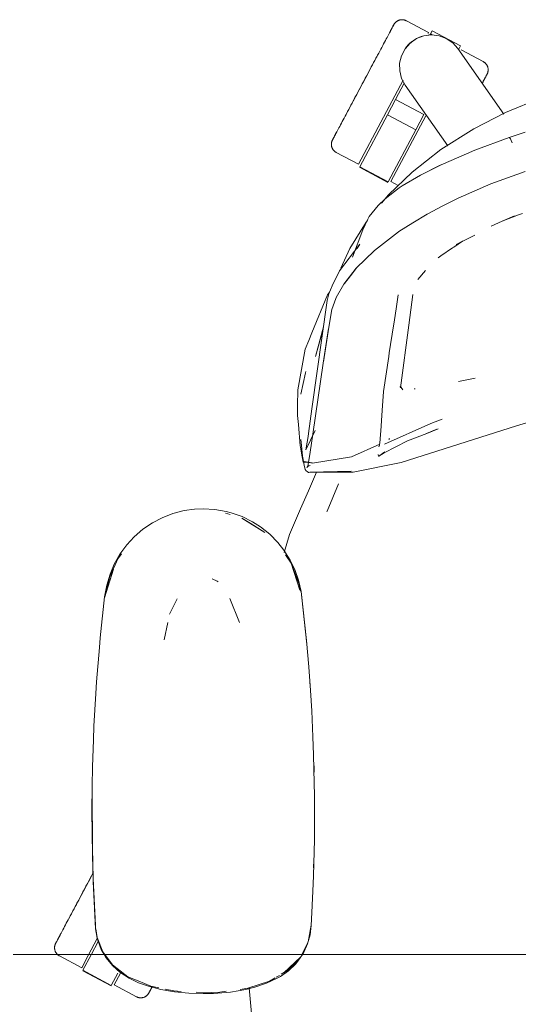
# Model space of a CAD drawing. Header units: millimetres. Extents: x 155927 to 317870, y -36033 to 97293.
# Drawn here: x 217065.9 to 217283.5, y 19055.5 to 19485 of the extents above; entities that cross this region are included whole.
import ezdxf

# ---------------------------------------------------------------- set-up
doc = ezdxf.new("R2010")
doc.units = ezdxf.units.MM
doc.header["$MEASUREMENT"] = 0
doc.layers.add('G-IMPT', color=8, linetype='CONTINUOUS', lineweight=9)
doc.layers.add('I-FURN', color=8, linetype='CONTINUOUS', lineweight=9)

msp = doc.modelspace()

# ---------------------------------------------------------------- linework, layer by layer
at = {"layer": 'G-IMPT'}
for p, q in [((217295.39, 19452.05), (217277.42, 19444.54)), ((217263.64, 19437.44), (217277.42, 19444.54)), ((217249.35, 19428.47), (217263.64, 19437.44)), ((217279.1, 19433.66), (217286.04, 19436.07)), ((217264.14, 19428.13), (217279.11, 19433.7)), ((217279.24, 19433.66), (217279.1, 19433.66)), ((217279.11, 19433.7), (217279.24, 19433.66)), ((217279.24, 19433.66), (217279.51, 19433.26)), ((217279.24, 19433.66), (217279.28, 19433.65)), ((217279.51, 19433.26), (217279.28, 19433.65)), ((217279.89, 19432.43), (217279.51, 19433.26)), ((217279.61, 19433.08), (217279.51, 19433.26)), ((217279.89, 19432.43), (217279.61, 19433.08)), ((217279.89, 19432.43), (217280.31, 19431.37)), ((217279.89, 19432.43), (217280.09, 19431.97)), ((217280.31, 19431.37), (217280.09, 19431.97)), ((217249.35, 19428.47), (217236.75, 19418.66)), ((217260.46, 19426.65), (217264.14, 19428.13)), ((217249.5, 19421.87), (217260.46, 19426.65)), ((217226.45, 19408.71), (217236.75, 19418.66)), ((217249.5, 19421.87), (217240.45, 19417.35)), ((217249.06, 19421.65), (217240.45, 19417.35)), ((217249.5, 19421.87), (217241.05, 19417.65)), ((217249.06, 19421.65), (217249.5, 19421.87)), ((217271.11, 19413.5), (217285.99, 19418.96)), ((217240.45, 19417.35), (217232.45, 19412.61)), ((217240.45, 19417.35), (217241.05, 19417.65)), ((217225.03, 19407.04), (217231.16, 19411.75)), ((217231.16, 19411.75), (217232.45, 19412.61)), ((217271.11, 19413.5), (217256.89, 19407.32)), ((217225.03, 19407.04), (217222.01, 19404.14)), ((217223.45, 19405.03), (217226.45, 19408.71)), ((217250.16, 19403.93), (217256.89, 19407.32)), ((217218.15, 19399.28), (217222.01, 19404.14)), ((217250.16, 19403.93), (217243.37, 19400.36)), ((217217.53, 19398.14), (217216.36, 19395.7)), ((217216.84, 19396.78), (217217.34, 19397.55)), ((217217.53, 19398.14), (217218.15, 19399.28)), ((217237.14, 19396.59), (217243.37, 19400.36)), ((217271.15, 19395.07), (217275.99, 19397.26)), ((217275.99, 19397.26), (217283.07, 19399.99)), ((217275.99, 19397.26), (217281.44, 19399.57)), ((217284.8, 19400.65), (217283.07, 19399.99)), ((217216.84, 19396.78), (217209.72, 19385.34)), ((217210.78, 19381.57), (217215.29, 19393.48)), ((217216.36, 19395.7), (217215.29, 19393.48)), ((217230.79, 19392.54), (217231.04, 19392.71)), ((217237.14, 19396.59), (217231.04, 19392.71)), ((217220.35, 19384.52), (217230.79, 19392.54)), ((217258.77, 19388.51), (217255.02, 19385.96)), ((217264.1, 19391.2), (217256, 19387.01)), ((217258.77, 19388.51), (217256, 19387.01)), ((217214.01, 19387.22), (217205.09, 19375.57)), ((217209.72, 19385.34), (217205.74, 19376.71)), ((217212.45, 19376.79), (217220.35, 19384.52)), ((217214.01, 19387.22), (217212.89, 19385.27)), ((217254.44, 19385.56), (217249.31, 19382.07)), ((217255.02, 19385.96), (217254.44, 19385.56)), ((217249.31, 19382.07), (217248.2, 19381.32)), ((217205.09, 19375.57), (217202.03, 19369)), ((217212.45, 19376.79), (217207.03, 19369.82)), ((217207.36, 19370.05), (217212.76, 19377)), ((217212.76, 19377), (217209.95, 19373.42)), ((217242.67, 19375.79), (217239.33, 19371.89)), ((217207.36, 19370.05), (217209.95, 19373.42)), ((217202.03, 19369), (217200.46, 19365.63)), ((217207.03, 19369.82), (217203.74, 19363.99)), ((217193.14, 19315.43), (217199.81, 19362.64)), ((217199.97, 19365.08), (217193.18, 19348.62)), ((217199.81, 19362.64), (217200.46, 19365.63)), ((217200.75, 19366.25), (217199.97, 19365.08)), ((217203.53, 19363.56), (217201.78, 19358.77)), ((217203.53, 19363.56), (217203.74, 19363.99)), ((217230.04, 19360.13), (217230.78, 19365.2)), ((217235.39, 19351.94), (217237.17, 19365.3)), ((217237.17, 19365.3), (217237.03, 19364.82)), ((217201.78, 19358.77), (217200.48, 19351.1)), ((217230.04, 19360.13), (217228.98, 19353.29)), ((217194.69, 19338.22), (217198.19, 19351.17)), ((217194.69, 19338.22), (217198.04, 19350.11)), ((217198.08, 19335.34), (217200.41, 19350.53)), ((217198.18, 19335.94), (217200.48, 19351.1)), ((217198.18, 19335.94), (217200.41, 19350.53)), ((217226.85, 19339.86), (217228.71, 19351.63)), ((217228.98, 19353.29), (217228.71, 19351.63)), ((217235.39, 19351.94), (217231.66, 19324.61)), ((217193.18, 19348.62), (217191.79, 19345.26)), ((217186.96, 19323.7), (217190.19, 19341.4)), ((217190.19, 19341.4), (217191.79, 19345.26)), ((217224.39, 19323.09), (217226.6, 19338.31)), ((217226.6, 19338.31), (217226.85, 19339.86)), ((217198.08, 19335.34), (217193.53, 19304.46)), ((217188.37, 19321.84), (217190.41, 19331.15)), ((217190.41, 19331.15), (217190.56, 19331.72)), ((217264.19, 19328.79), (217256.94, 19327.37)), ((217232.77, 19323.75), (217231.53, 19325.32)), ((217231.57, 19325.1), (217231.61, 19324.87)), ((217231.66, 19324.61), (217231.61, 19324.87)), ((217237.72, 19324.11), (217238.07, 19324.15)), ((217186.96, 19323.7), (217186.93, 19316.74)), ((217224.38, 19323.01), (217223.76, 19314.77)), ((217224.39, 19323.09), (217224.38, 19323.01)), ((217186.93, 19312.57), (217186.93, 19316.74)), ((217193.14, 19315.43), (217191.7, 19304.76)), ((217282.31, 19308.06), (217312.28, 19317.25)), ((217187.27, 19308.61), (217186.93, 19312.57)), ((217223.13, 19305.93), (217223.76, 19314.77)), ((217187.27, 19308.61), (217188.07, 19299.29)), ((217244.89, 19309.05), (217224.73, 19300.13)), ((217282.31, 19308.06), (217232.06, 19292.07)), ((217248.15, 19306.77), (217243.04, 19304.75)), ((217243.25, 19304.75), (217248.15, 19306.77)), ((217249.87, 19310.95), (217244.89, 19309.05)), ((217194.51, 19306.01), (217190.51, 19297.58)), ((217190.65, 19298.44), (217191.48, 19303.46)), ((217191.48, 19303.46), (217191.7, 19304.76)), ((217193.53, 19304.46), (217192.42, 19296.61)), ((217222.83, 19302.15), (217222.88, 19302.52)), ((217223.13, 19305.93), (217222.88, 19302.52)), ((217226.9, 19302.5), (217226.63, 19302.07)), ((217234.78, 19301.5), (217243.25, 19304.75)), ((217243.04, 19304.75), (217247.58, 19306.54)), ((217188.07, 19299.29), (217188.12, 19298.82)), ((217188.93, 19294.57), (217188.12, 19298.82)), ((217188.59, 19299.45), (217188.38, 19302.05)), ((217188.59, 19299.45), (217189.11, 19294.77)), ((217190.51, 19297.58), (217190.65, 19298.44)), ((217210.41, 19294.51), (217222.76, 19300.12)), ((217222.25, 19298.85), (217222.53, 19299.62)), ((217222.55, 19299.69), (217222.53, 19299.62)), ((217222.83, 19302.15), (217222.55, 19299.69)), ((217234.78, 19301.5), (217224.67, 19296.22)), ((217188.93, 19294.57), (217189.37, 19292.24)), ((217189.19, 19294.15), (217189.11, 19294.77)), ((217189.19, 19294.15), (217189.72, 19290.88)), ((217191.31, 19290.34), (217192.42, 19296.61)), ((217210.41, 19294.51), (217193.36, 19291.79)), ((217221.94, 19295.59), (217222.09, 19294.9)), ((217222.09, 19294.9), (217222.22, 19294.87)), ((217222.22, 19294.87), (217224.92, 19296.71)), ((217222.22, 19294.87), (217224.67, 19296.22)), ((217222.22, 19294.87), (217222.38, 19294.84)), ((217193.32, 19291.86), (217189.37, 19292.24)), ((217189.72, 19290.88), (217190.27, 19289.01)), ((217189.78, 19292.48), (217193.32, 19291.86)), ((217189.78, 19292.48), (217193.36, 19291.79)), ((217191.48, 19290.96), (217190.92, 19289.86)), ((217191.31, 19290.37), (217190.92, 19289.86)), ((217191.48, 19290.96), (217191.31, 19290.34)), ((217191.85, 19290.69), (217191.31, 19290.37)), ((217191.85, 19290.69), (217192.35, 19290.77)), ((217232.06, 19292.07), (217211.11, 19287.88)), ((217190.59, 19288.48), (217190.27, 19289.01)), ((217190.59, 19288.48), (217191.09, 19288.1)), ((217191.66, 19287.71), (217191.09, 19288.1)), ((217191.65, 19279.67), (217195.21, 19287.84)), ((217191.66, 19287.71), (217192.53, 19287.9)), ((217210.22, 19288.32), (217191.78, 19287.74)), ((217191.78, 19287.74), (217192.24, 19287.84)), ((217210.22, 19288.32), (217192.24, 19287.84)), ((217211.11, 19287.88), (217192.24, 19287.84)), ((217192.24, 19287.84), (217192.41, 19287.87)), ((217192.53, 19287.9), (217192.41, 19287.87)), ((217204.68, 19282.74), (217199.75, 19270.88)), ((217188.23, 19271.84), (217191.65, 19279.67)), ((217127.89, 19268.03), (217132.6, 19269.86)), ((217137.47, 19271.12), (217132.6, 19269.86)), ((217137.47, 19271.12), (217141.98, 19271.77)), ((217145.83, 19271.94), (217141.98, 19271.77)), ((217145.83, 19271.94), (217150.87, 19271.65)), ((217150.87, 19271.65), (217155.82, 19270.77)), ((217157.51, 19269.4), (217155.48, 19270.02)), ((217155.82, 19270.77), (217157.95, 19270.2)), ((217162.72, 19268.49), (217157.95, 19270.2)), ((217162.72, 19268.49), (217167.23, 19266.25)), ((217183.37, 19260.72), (217188.23, 19271.84)), ((217199.65, 19270.61), (217199.75, 19270.88)), ((217123.73, 19265.84), (217119.56, 19263.01)), ((217123.73, 19265.84), (217127.89, 19268.03)), ((217162.62, 19267.84), (217166.3, 19265.68)), ((217162.62, 19267.84), (217172.57, 19261.52)), ((217166.3, 19265.68), (217172.57, 19261.52)), ((217167.23, 19266.25), (217170.78, 19263.98)), ((217174.75, 19260.79), (217170.78, 19263.98)), ((217112.56, 19256.25), (217115.73, 19259.68)), ((217119.56, 19263.01), (217115.73, 19259.68)), ((217174.75, 19260.79), (217178.3, 19257.19)), ((217183.37, 19260.72), (217181.11, 19252.9)), ((217112.56, 19256.25), (217109.56, 19252.16)), ((217178.3, 19257.19), (217180.92, 19253.88)), ((217107.05, 19247.72), (217109.56, 19252.16)), ((217110.26, 19252.21), (217108.66, 19250.1)), ((217183.65, 19249.56), (217180.92, 19253.88)), ((217184.05, 19248.23), (217181.63, 19251.81)), ((217104.92, 19242.03), (217108.66, 19250.1)), ((217107.05, 19247.72), (217105.24, 19243.48)), ((217183.65, 19249.56), (217185.84, 19244.98)), ((217187.65, 19239.01), (217184.05, 19248.23)), ((217184.05, 19248.23), (217184.95, 19245.53)), ((217184.05, 19248.23), (217187.86, 19236.38)), ((217102.88, 19233.06), (217106.71, 19245.53)), ((217105.24, 19243.48), (217103.77, 19238.62)), ((217106.71, 19245.53), (217103.8, 19236.38)), ((217184.95, 19245.53), (217187.86, 19236.38)), ((217185.84, 19244.98), (217187.29, 19240.84)), ((217102.88, 19233.58), (217103.77, 19238.62)), ((217104.92, 19242.03), (217103.01, 19233.63)), ((217149.66, 19241.33), (217151.88, 19240.31)), ((217151.88, 19240.31), (217152.33, 19240.02)), ((217188.45, 19235.88), (217187.29, 19240.84)), ((217188.23, 19235.96), (217187.65, 19239.01)), ((217102.88, 19233.06), (217103.8, 19236.38)), ((217188.45, 19235.88), (217190.9, 19212.93)), ((217188.45, 19235.88), (217188.78, 19233.06)), ((217188.45, 19235.88), (217190.8, 19214.44)), ((217100.97, 19215.65), (217102.88, 19233.58)), ((217134.45, 19232.69), (217131.19, 19225.91)), ((217161.55, 19222.36), (217157.4, 19232.79)), ((217190.9, 19212.93), (217188.78, 19233.06)), ((217128.85, 19214.86), (217130.42, 19222.3)), ((217100.63, 19211.52), (217100.97, 19215.65)), ((217190.8, 19214.44), (217191.79, 19203.05)), ((217099.38, 19196.46), (217100.63, 19211.52)), ((217100.03, 19204.65), (217100.2, 19206.32)), ((217192.51, 19192.76), (217191.79, 19203.05)), ((217099.38, 19196.46), (217099.05, 19191.38)), ((217192.38, 19194.8), (217192.24, 19196.22)), ((217099.05, 19191.38), (217098.24, 19177.24)), ((217192.38, 19194.8), (217192.47, 19192.9)), ((217192.51, 19192.76), (217193.08, 19183.89)), ((217193.61, 19172.58), (217193.08, 19183.89)), ((217097.99, 19171.21), (217098.24, 19177.24)), ((217097.99, 19171.21), (217097.6, 19159.45)), ((217193.61, 19172.58), (217193.91, 19164.7)), ((217097.85, 19166.33), (217097.74, 19164.39)), ((217097.74, 19164.39), (217097.73, 19162.9)), ((217194.2, 19152.4), (217193.91, 19164.7)), ((217193.99, 19160.83), (217194.07, 19159.17)), ((217097.44, 19151.04), (217097.6, 19159.45)), ((217194.07, 19159.17), (217194.07, 19157.1)), ((217194.2, 19152.4), (217194.28, 19146.93)), ((217097.44, 19151.04), (217097.35, 19140.24)), ((217097.44, 19151.04), (217097.39, 19130.85)), ((217097.44, 19151.04), (217097.55, 19121.02)), ((217194.28, 19132.21), (217194.28, 19146.93)), ((217097.55, 19121.02), (217097.35, 19140.24)), ((217097.39, 19130.85), (217097.55, 19121.02)), ((217097.39, 19130.85), (217097.9, 19109.45)), ((217097.39, 19130.85), (217097.86, 19110.66)), ((217097.43, 19131.34), (217097.41, 19128.81)), ((217194.23, 19127.7), (217194.28, 19132.21)), ((217097.41, 19128.81), (217097.48, 19126.9)), ((217194.23, 19127.7), (217193.85, 19112.03)), ((217097.55, 19121.02), (217097.9, 19109.45)), ((217193.91, 19115.43), (217194.05, 19118.76)), ((217194.06, 19120.98), (217194.05, 19118.76)), ((217097.9, 19109.45), (217097.86, 19110.66)), ((217097.86, 19110.66), (217098.94, 19088.88)), ((217097.86, 19110.66), (217098.83, 19090.49)), ((217097.9, 19109.45), (217098.94, 19088.88)), ((217193.85, 19112.03), (217193.73, 19108.49)), ((217193.11, 19095.93), (217193.73, 19108.49)), ((217098.75, 19092.72), (217098.83, 19090.49)), ((217193.11, 19095.93), (217192.83, 19090.26)), ((217098.94, 19088.88), (217098.83, 19090.49)), ((217098.94, 19088.88), (217099.2, 19087.23)), ((217099.66, 19085.02), (217099.08, 19088.86)), ((217191.46, 19083.14), (217192.83, 19090.49)), ((217192.83, 19090.26), (217192.33, 19086.25)), ((217099.64, 19084.84), (217099.2, 19087.23)), ((217099.64, 19084.84), (217100.01, 19083.49)), ((217099.66, 19085.02), (217102.07, 19078.82)), ((217101.4, 19079.85), (217100.01, 19083.49)), ((217192.33, 19086.25), (217191.26, 19082.3)), ((217101.4, 19079.85), (217102.68, 19077.61)), ((217189.28, 19077.97), (217191.26, 19082.3)), ((217189.36, 19078.88), (217191.46, 19083.14)), ((217102.07, 19078.82), (217102.97, 19077.61)), ((217102.68, 19077.61), (217103.36, 19076.42)), ((217102.97, 19077.61), (217106.24, 19073.2)), ((217103.36, 19076.42), (217106.44, 19072.68)), ((217180.86, 19069.74), (217188.25, 19076.64)), ((217182.95, 19070.94), (217188.25, 19076.64)), ((217188.25, 19076.64), (217186.02, 19074.23)), ((217189.03, 19077.61), (217187.07, 19074.75)), ((217189.36, 19078.88), (217188.73, 19077.61)), ((217106.24, 19073.2), (217113.03, 19067.98)), ((217109.47, 19070.01), (217106.44, 19072.68)), ((217182.89, 19070.57), (217179.44, 19068.12)), ((217179.8, 19069.05), (217182.95, 19070.94)), ((217180.86, 19069.74), (217182.33, 19071.02)), ((217182.49, 19071.16), (217186.02, 19074.23)), ((217185.94, 19073.43), (217182.89, 19070.57)), ((217185.94, 19073.43), (217187.07, 19074.75)), ((217113.52, 19067.36), (217109.47, 19070.01)), ((217113.03, 19067.98), (217117.42, 19066.14)), ((217113.52, 19067.36), (217117.6, 19065.37)), ((217173.43, 19065.11), (217178.07, 19067.32)), ((217174.65, 19065.97), (217177.1, 19067.44)), ((217177.57, 19067.72), (217179.01, 19068.58)), ((217178.07, 19067.32), (217179.44, 19068.12)), ((217123.04, 19063.81), (217117.42, 19066.14)), ((217121.93, 19063.79), (217117.6, 19065.37)), ((217121.93, 19063.79), (217127.41, 19062.36)), ((217123.04, 19063.81), (217126.51, 19063.1)), ((217133.34, 19061.36), (217127.41, 19062.36)), ((217129.26, 19062.54), (217133, 19061.77)), ((217164.41, 19062.39), (217157.65, 19061.28)), ((217161.96, 19062.48), (217165.25, 19062.94)), ((217168.34, 19063.37), (217164.41, 19062.39)), ((217165.25, 19062.94), (217174.65, 19065.97)), ((217165.88, 19063.08), (217167.32, 19047.2)), ((217168.34, 19063.37), (217173.43, 19065.11)), ((217133, 19061.77), (217136.21, 19061.58)), ((217133.34, 19061.36), (217139.49, 19060.79)), ((217145.83, 19060.61), (217139.49, 19060.79)), ((217142.72, 19061.18), (217145.83, 19060.99)), ((217153, 19061.22), (217145.83, 19060.99)), ((217150.34, 19060.7), (217145.83, 19060.61)), ((217150.34, 19060.7), (217157.65, 19061.28)), ((217153, 19061.22), (217155.78, 19061.61))]:
    msp.add_line(p, q, dxfattribs=at)
at = {"layer": 'I-FURN'}
for p, q in [((217228.78, 19482.82), (217228.73, 19482.72)), ((217228.75, 19482.78), (217228.8, 19482.86)), ((217228.81, 19482.89), (217228.78, 19482.82)), ((217228.8, 19482.86), (217228.82, 19482.9)), ((217228.82, 19482.91), (217228.81, 19482.89)), ((217228.82, 19482.91), (217228.9, 19483.05)), ((217228.82, 19482.9), (217228.82, 19482.91)), ((217228.9, 19483.05), (217228.99, 19483.18)), ((217228.99, 19483.18), (217229.08, 19483.32)), ((217229.08, 19483.32), (217229.17, 19483.45)), ((217229.17, 19483.45), (217229.27, 19483.57)), ((217229.27, 19483.57), (217229.38, 19483.7)), ((217229.38, 19483.7), (217229.49, 19483.81)), ((217229.49, 19483.81), (217229.6, 19483.93)), ((217229.6, 19483.93), (217229.72, 19484.04)), ((217229.72, 19484.04), (217229.84, 19484.14)), ((217229.84, 19484.14), (217229.97, 19484.24)), ((217229.97, 19484.24), (217230.1, 19484.33)), ((217230.1, 19484.33), (217230.23, 19484.42)), ((217230.23, 19484.42), (217230.37, 19484.51)), ((217230.37, 19484.51), (217230.51, 19484.58)), ((217230.51, 19484.58), (217230.66, 19484.66)), ((217230.66, 19484.66), (217230.81, 19484.72)), ((217230.81, 19484.72), (217230.95, 19484.78)), ((217230.95, 19484.78), (217231.11, 19484.84)), ((217231.11, 19484.84), (217231.26, 19484.88)), ((217231.26, 19484.88), (217231.42, 19484.93)), ((217231.42, 19484.93), (217231.57, 19484.96)), ((217231.57, 19484.96), (217231.73, 19484.99)), ((217231.73, 19484.99), (217231.89, 19485.01)), ((217231.89, 19485.01), (217232.05, 19485.03)), ((217232.05, 19485.03), (217232.21, 19485.04)), ((217232.21, 19485.04), (217232.37, 19485.04)), ((217232.37, 19485.04), (217232.54, 19485.04)), ((217232.54, 19485.04), (217232.7, 19485.03)), ((217232.7, 19485.03), (217232.86, 19485.02)), ((217232.86, 19485.02), (217233.02, 19484.99)), ((217233.02, 19484.99), (217233.17, 19484.96)), ((217233.17, 19484.96), (217233.33, 19484.93)), ((217233.33, 19484.93), (217233.49, 19484.89)), ((217233.49, 19484.89), (217233.64, 19484.84)), ((217233.64, 19484.84), (217233.79, 19484.79)), ((217233.79, 19484.79), (217233.94, 19484.73)), ((217233.94, 19484.73), (217234.09, 19484.66)), ((217234.09, 19484.66), (217234.24, 19484.59)), ((217234.24, 19484.59), (217234.27, 19484.57)), ((217243.96, 19479.42), (217234.27, 19484.57)), ((217226.32, 19478.2), (217226.63, 19478.77)), ((217226.78, 19479.07), (217226.49, 19478.51)), ((217226.63, 19478.77), (217226.91, 19479.31)), ((217227.06, 19479.58), (217226.78, 19479.07)), ((217226.91, 19479.31), (217227.18, 19479.81)), ((217227.31, 19480.06), (217227.06, 19479.58)), ((217227.18, 19479.81), (217227.42, 19480.27)), ((217227.55, 19480.51), (217227.31, 19480.06)), ((217227.42, 19480.27), (217227.65, 19480.7)), ((217227.77, 19480.92), (217227.55, 19480.51)), ((217227.65, 19480.7), (217227.86, 19481.1)), ((217227.97, 19481.29), (217227.77, 19480.92)), ((217227.86, 19481.1), (217228.05, 19481.45)), ((217228.15, 19481.63), (217227.97, 19481.29)), ((217228.05, 19481.45), (217228.22, 19481.77)), ((217228.3, 19481.93), (217228.15, 19481.63)), ((217228.22, 19481.77), (217228.37, 19482.05)), ((217228.44, 19482.18), (217228.3, 19481.93)), ((217228.37, 19482.05), (217228.5, 19482.29)), ((217228.56, 19482.4), (217228.44, 19482.18)), ((217228.5, 19482.29), (217228.6, 19482.49)), ((217228.65, 19482.58), (217228.56, 19482.4)), ((217228.6, 19482.49), (217228.69, 19482.65)), ((217228.73, 19482.72), (217228.65, 19482.58)), ((217228.69, 19482.65), (217228.75, 19482.78)), ((217243.96, 19479.42), (217243.76, 19479.05)), ((217244.78, 19478.84), (217245.52, 19480.23)), ((217244.83, 19478.92), (217244.78, 19478.84)), ((217244.78, 19478.84), (217245.54, 19478.44)), ((217257.89, 19473.66), (217245.52, 19480.23)), ((217224.38, 19474.55), (217223.97, 19473.78)), ((217224.77, 19475.28), (217224.38, 19474.55)), ((217225.15, 19475.99), (217224.77, 19475.28)), ((217225.51, 19476.67), (217225.15, 19475.99)), ((217225.85, 19477.31), (217225.51, 19476.67)), ((217226.18, 19477.93), (217225.85, 19477.31)), ((217226.49, 19478.51), (217226.18, 19477.93)), ((217233.69, 19472.35), (217235.91, 19474.89)), ((217237.84, 19476.34), (217235.05, 19474.05)), ((217235.91, 19474.89), (217238.68, 19476.82)), ((217238.68, 19476.82), (217241.82, 19478.04)), ((217241.82, 19478.04), (217245.17, 19478.47)), ((217245.17, 19478.47), (217248.52, 19478.08)), ((217248.52, 19478.08), (217251.68, 19476.91)), ((217251.68, 19476.91), (217254.47, 19475.01)), ((217254.47, 19475.01), (217256.73, 19472.5)), ((217222.22, 19470.49), (217221.76, 19469.62)), ((217222.68, 19471.35), (217222.22, 19470.49)), ((217223.12, 19472.18), (217222.68, 19471.35)), ((217223.56, 19473), (217223.12, 19472.18)), ((217223.97, 19473.78), (217223.56, 19473)), ((217232.15, 19469.35), (217233.69, 19472.35)), ((217235.05, 19474.05), (217233.9, 19472.63)), ((217256.73, 19472.5), (217276.74, 19443.91)), ((217257.89, 19473.66), (217257.14, 19472.27)), ((217257.14, 19472.27), (217257.19, 19472.35)), ((217267.77, 19466.76), (217258.09, 19471.91)), ((217219.8, 19465.93), (217219.29, 19464.98)), ((217219.53, 19465.42), (217220.03, 19466.37)), ((217220.3, 19466.88), (217219.8, 19465.93)), ((217220.03, 19466.37), (217220.53, 19467.31)), ((217220.8, 19467.81), (217220.3, 19466.88)), ((217220.53, 19467.31), (217221.02, 19468.23)), ((217221.28, 19468.72), (217220.8, 19467.81)), ((217221.02, 19468.23), (217221.5, 19469.13)), ((217221.76, 19469.62), (217221.28, 19468.72)), ((217231.36, 19466.07), (217232.15, 19469.35)), ((217231.38, 19462.7), (217231.36, 19466.07)), ((217267.77, 19466.76), (217267.91, 19466.68)), ((217267.91, 19466.68), (217268.05, 19466.6)), ((217268.05, 19466.6), (217268.19, 19466.51)), ((217268.19, 19466.51), (217268.32, 19466.41)), ((217268.32, 19466.41), (217268.44, 19466.31)), ((217268.44, 19466.31), (217268.56, 19466.21)), ((217268.56, 19466.21), (217268.68, 19466.1)), ((217268.68, 19466.1), (217268.8, 19465.98)), ((217268.8, 19465.98), (217268.91, 19465.87)), ((217268.91, 19465.87), (217269.01, 19465.74)), ((217269.01, 19465.74), (217269.11, 19465.62)), ((217216.91, 19460.51), (217217.44, 19461.5)), ((217217.73, 19462.04), (217217.2, 19461.05)), ((217217.44, 19461.5), (217217.97, 19462.5)), ((217218.25, 19463.03), (217217.73, 19462.04)), ((217217.97, 19462.5), (217218.49, 19463.48)), ((217218.78, 19464.01), (217218.25, 19463.03)), ((217218.49, 19463.48), (217219.01, 19464.45)), ((217219.29, 19464.98), (217218.78, 19464.01)), ((217219.01, 19464.45), (217219.53, 19465.42)), ((217232.21, 19459.43), (217231.38, 19462.7)), ((217269.11, 19465.62), (217269.2, 19465.48)), ((217269.2, 19465.48), (217269.29, 19465.35)), ((217269.29, 19465.35), (217269.37, 19465.21)), ((217269.37, 19465.21), (217269.45, 19465.07)), ((217269.46, 19461.35), (217269.44, 19461.31)), ((217269.45, 19465.07), (217269.52, 19464.93)), ((217269.53, 19461.49), (217269.46, 19461.35)), ((217269.52, 19464.93), (217269.59, 19464.78)), ((217269.6, 19461.64), (217269.53, 19461.49)), ((217269.59, 19464.78), (217269.65, 19464.63)), ((217269.66, 19461.79), (217269.6, 19461.64)), ((217269.65, 19464.63), (217269.7, 19464.48)), ((217269.71, 19461.94), (217269.66, 19461.79)), ((217269.7, 19464.48), (217269.75, 19464.32)), ((217269.76, 19462.1), (217269.71, 19461.94)), ((217269.75, 19464.32), (217269.79, 19464.17)), ((217269.8, 19462.25), (217269.76, 19462.1)), ((217269.79, 19464.17), (217269.83, 19464.01)), ((217269.83, 19462.41), (217269.8, 19462.25)), ((217269.83, 19464.01), (217269.86, 19463.85)), ((217269.86, 19462.57), (217269.83, 19462.41)), ((217269.86, 19463.85), (217269.88, 19463.69)), ((217269.88, 19462.73), (217269.86, 19462.57)), ((217269.88, 19463.69), (217269.9, 19463.53)), ((217269.9, 19462.89), (217269.88, 19462.73)), ((217269.9, 19463.53), (217269.91, 19463.37)), ((217269.91, 19463.05), (217269.9, 19462.89)), ((217269.91, 19463.37), (217269.91, 19463.21)), ((217269.91, 19463.21), (217269.91, 19463.05)), ((217232.91, 19458.64), (217213.44, 19422.03)), ((217214.78, 19456.49), (217215.31, 19457.5)), ((217215.6, 19458.04), (217215.07, 19457.03)), ((217215.31, 19457.5), (217215.85, 19458.5)), ((217216.14, 19459.04), (217215.6, 19458.04)), ((217215.85, 19458.5), (217216.38, 19459.51)), ((217216.67, 19460.05), (217216.14, 19459.04)), ((217216.38, 19459.51), (217216.91, 19460.51)), ((217217.2, 19461.05), (217216.67, 19460.05)), ((217229.59, 19450.26), (217233.34, 19457.32)), ((217233.8, 19456.45), (217232.21, 19459.43)), ((217267.24, 19457.18), (217267.53, 19457.71)), ((217267.67, 19457.99), (217267.4, 19457.47)), ((217267.53, 19457.71), (217267.79, 19458.21)), ((217267.93, 19458.47), (217267.67, 19457.99)), ((217267.79, 19458.21), (217268.04, 19458.68)), ((217268.17, 19458.92), (217267.93, 19458.47)), ((217268.04, 19458.68), (217268.27, 19459.11)), ((217268.38, 19459.33), (217268.17, 19458.92)), ((217268.27, 19459.11), (217268.48, 19459.5)), ((217268.58, 19459.7), (217268.38, 19459.33)), ((217268.48, 19459.5), (217268.67, 19459.86)), ((217268.76, 19460.03), (217268.58, 19459.7)), ((217268.67, 19459.86), (217268.84, 19460.17)), ((217268.92, 19460.33), (217268.76, 19460.03)), ((217268.84, 19460.17), (217268.98, 19460.45)), ((217269.06, 19460.59), (217268.92, 19460.33)), ((217268.98, 19460.45), (217269.11, 19460.69)), ((217269.17, 19460.81), (217269.06, 19460.59)), ((217269.11, 19460.69), (217269.22, 19460.9)), ((217269.27, 19460.99), (217269.17, 19460.81)), ((217269.22, 19460.9), (217269.31, 19461.06)), ((217269.34, 19461.13), (217269.27, 19460.99)), ((217269.31, 19461.06), (217269.37, 19461.18)), ((217269.4, 19461.23), (217269.34, 19461.13)), ((217269.37, 19461.18), (217269.41, 19461.26)), ((217269.43, 19461.29), (217269.4, 19461.23)), ((217269.41, 19461.26), (217269.44, 19461.3)), ((217269.44, 19461.31), (217269.43, 19461.29)), ((217269.44, 19461.3), (217269.44, 19461.31)), ((217212.94, 19453.04), (217212.42, 19452.06)), ((217212.66, 19452.51), (217213.19, 19453.5)), ((217213.47, 19454.03), (217212.94, 19453.04)), ((217213.19, 19453.5), (217213.71, 19454.49)), ((217214, 19455.03), (217213.47, 19454.03)), ((217213.71, 19454.49), (217214.25, 19455.49)), ((217214.53, 19456.03), (217214, 19455.03)), ((217214.25, 19455.49), (217214.78, 19456.49)), ((217215.07, 19457.03), (217214.53, 19456.03)), ((217252.31, 19430.02), (217233.8, 19456.45)), ((217210.12, 19447.73), (217210.61, 19448.66)), ((217210.88, 19449.17), (217210.39, 19448.23)), ((217210.61, 19448.66), (217211.12, 19449.6)), ((217211.39, 19450.12), (217210.88, 19449.17)), ((217211.12, 19449.6), (217211.63, 19450.56)), ((217211.9, 19451.08), (217211.39, 19450.12)), ((217211.63, 19450.56), (217212.14, 19451.53)), ((217212.42, 19452.06), (217211.9, 19451.08)), ((217212.14, 19451.53), (217212.66, 19452.51)), ((217226.05, 19443.62), (217229.59, 19450.26)), ((217241.95, 19443.68), (217229.59, 19450.26)), ((217207.79, 19443.35), (217208.24, 19444.19)), ((217208.48, 19444.65), (217208.03, 19443.8)), ((217208.24, 19444.19), (217208.69, 19445.04)), ((217208.94, 19445.51), (217208.48, 19444.65)), ((217208.69, 19445.04), (217209.16, 19445.92)), ((217209.41, 19446.4), (217208.94, 19445.51)), ((217209.16, 19445.92), (217209.63, 19446.82)), ((217209.9, 19447.31), (217209.41, 19446.4)), ((217209.63, 19446.82), (217210.12, 19447.73)), ((217210.39, 19448.23), (217209.9, 19447.31)), ((217205.97, 19439.93), (217205.6, 19439.23)), ((217206.36, 19440.65), (217205.97, 19439.93)), ((217206.75, 19441.4), (217206.36, 19440.65)), ((217207.17, 19442.17), (217206.75, 19441.4)), ((217207.59, 19442.97), (217207.17, 19442.17)), ((217208.03, 19443.8), (217207.59, 19442.97)), ((217213.98, 19420.91), (217226.05, 19443.62)), ((217238.42, 19437.04), (217226.05, 19443.62)), ((217242.83, 19443.21), (217227.57, 19414.52)), ((217241.95, 19443.68), (217238.42, 19437.04)), ((217203.74, 19435.73), (217203.49, 19435.26)), ((217203.6, 19435.47), (217203.86, 19435.95)), ((217204.01, 19436.23), (217203.74, 19435.73)), ((217203.86, 19435.95), (217204.13, 19436.47)), ((217204.29, 19436.76), (217204.01, 19436.23)), ((217204.13, 19436.47), (217204.43, 19437.02)), ((217204.59, 19437.33), (217204.29, 19436.76)), ((217204.43, 19437.02), (217204.74, 19437.61)), ((217204.91, 19437.93), (217204.59, 19437.33)), ((217205.25, 19438.57), (217204.91, 19437.93)), ((217205.6, 19439.23), (217205.25, 19438.57)), ((217238.42, 19437.04), (217226.34, 19414.33)), ((217201.65, 19431.21), (217201.67, 19431.37)), ((217201.67, 19431.37), (217201.7, 19431.53)), ((217201.7, 19431.53), (217201.73, 19431.69)), ((217201.73, 19431.69), (217201.78, 19431.84)), ((217201.78, 19431.84), (217201.82, 19432)), ((217201.82, 19432), (217201.88, 19432.15)), ((217201.88, 19432.15), (217201.94, 19432.3)), ((217201.94, 19432.3), (217202, 19432.45)), ((217202, 19432.45), (217202.07, 19432.59)), ((217202.07, 19432.59), (217202.09, 19432.63)), ((217202.09, 19432.63), (217202.1, 19432.65)), ((217202.1, 19432.64), (217202.09, 19432.63)), ((217202.1, 19432.65), (217202.14, 19432.71)), ((217202.12, 19432.68), (217202.1, 19432.64)), ((217202.16, 19432.76), (217202.12, 19432.68)), ((217202.14, 19432.71), (217202.19, 19432.81)), ((217202.23, 19432.88), (217202.16, 19432.76)), ((217202.19, 19432.81), (217202.26, 19432.95)), ((217202.31, 19433.04), (217202.23, 19432.88)), ((217202.26, 19432.95), (217202.36, 19433.13)), ((217202.42, 19433.25), (217202.31, 19433.04)), ((217202.36, 19433.13), (217202.48, 19433.35)), ((217202.55, 19433.49), (217202.42, 19433.25)), ((217202.48, 19433.35), (217202.61, 19433.61)), ((217202.7, 19433.77), (217202.55, 19433.49)), ((217202.61, 19433.61), (217202.77, 19433.91)), ((217202.86, 19434.08), (217202.7, 19433.77)), ((217202.77, 19433.91), (217202.95, 19434.24)), ((217203.05, 19434.44), (217202.86, 19434.08)), ((217202.95, 19434.24), (217203.15, 19434.62)), ((217203.26, 19434.83), (217203.05, 19434.44)), ((217203.15, 19434.62), (217203.37, 19435.03)), ((217203.49, 19435.26), (217203.26, 19434.83)), ((217203.37, 19435.03), (217203.6, 19435.47)), ((217201.62, 19430.89), (217201.63, 19431.05)), ((217201.62, 19430.73), (217201.62, 19430.89)), ((217201.62, 19430.57), (217201.62, 19430.73)), ((217201.63, 19430.41), (217201.62, 19430.57)), ((217201.63, 19431.05), (217201.65, 19431.21)), ((217201.65, 19430.25), (217201.63, 19430.41)), ((217201.67, 19430.09), (217201.65, 19430.25)), ((217201.7, 19429.93), (217201.67, 19430.09)), ((217201.74, 19429.77), (217201.7, 19429.93)), ((217201.78, 19429.62), (217201.74, 19429.77)), ((217201.83, 19429.46), (217201.78, 19429.62)), ((217201.88, 19429.31), (217201.83, 19429.46)), ((217201.94, 19429.16), (217201.88, 19429.31)), ((217202.01, 19429.01), (217201.94, 19429.16)), ((217202.08, 19428.87), (217202.01, 19429.01)), ((217202.16, 19428.73), (217202.08, 19428.87)), ((217202.24, 19428.59), (217202.16, 19428.73)), ((217202.33, 19428.46), (217202.24, 19428.59)), ((217202.42, 19428.32), (217202.33, 19428.46)), ((217202.52, 19428.2), (217202.42, 19428.32)), ((217202.63, 19428.07), (217202.52, 19428.2)), ((217202.74, 19427.96), (217202.63, 19428.07)), ((217202.85, 19427.84), (217202.74, 19427.96)), ((217202.97, 19427.73), (217202.85, 19427.84)), ((217203.09, 19427.63), (217202.97, 19427.73)), ((217203.22, 19427.53), (217203.09, 19427.63)), ((217203.35, 19427.43), (217203.22, 19427.53)), ((217203.48, 19427.34), (217203.35, 19427.43)), ((217203.62, 19427.26), (217203.48, 19427.34)), ((217203.76, 19427.18), (217203.62, 19427.26)), ((217203.76, 19427.18), (217213.44, 19422.03)), ((217213.89, 19420.74), (217226.25, 19414.16)), ((217226.34, 19414.33), (217213.98, 19420.91)), ((217227.57, 19414.52), (217230.73, 19412.84)), ((217095.29, 19108.37), (217095.82, 19109.38)), ((217096.11, 19109.92), (217095.58, 19108.91)), ((217095.82, 19109.38), (217096.36, 19110.38)), ((217096.64, 19110.92), (217096.11, 19109.92)), ((217096.36, 19110.38), (217096.89, 19111.37)), ((217097.17, 19111.91), (217096.64, 19110.92)), ((217096.89, 19111.37), (217097.41, 19112.37)), ((217097.7, 19112.9), (217097.17, 19111.91)), ((217097.41, 19112.37), (217097.94, 19113.35)), ((217093.44, 19104.9), (217092.91, 19103.9)), ((217093.16, 19104.36), (217093.69, 19105.36)), ((217093.97, 19105.9), (217093.44, 19104.9)), ((217093.69, 19105.36), (217094.22, 19106.36)), ((217094.51, 19106.9), (217093.97, 19105.9)), ((217094.22, 19106.36), (217094.75, 19107.37)), ((217095.04, 19107.91), (217094.51, 19106.9)), ((217094.75, 19107.37), (217095.29, 19108.37)), ((217095.58, 19108.91), (217095.04, 19107.91)), ((217091.34, 19100.95), (217090.83, 19099.99)), ((217091.07, 19100.43), (217091.58, 19101.4)), ((217091.86, 19101.93), (217091.34, 19100.95)), ((217091.58, 19101.4), (217092.1, 19102.38)), ((217092.38, 19102.91), (217091.86, 19101.93)), ((217092.1, 19102.38), (217092.63, 19103.37)), ((217092.91, 19103.9), (217092.38, 19102.91)), ((217092.63, 19103.37), (217093.16, 19104.36)), ((217088.85, 19096.27), (217088.38, 19095.38)), ((217088.6, 19095.79), (217089.08, 19096.69)), ((217089.34, 19097.18), (217088.85, 19096.27)), ((217089.08, 19096.69), (217089.56, 19097.6)), ((217089.83, 19098.1), (217089.34, 19097.18)), ((217089.56, 19097.6), (217090.06, 19098.53)), ((217090.33, 19099.04), (217089.83, 19098.1)), ((217090.06, 19098.53), (217090.56, 19099.47)), ((217090.83, 19099.99), (217090.33, 19099.04)), ((217090.56, 19099.47), (217091.07, 19100.43)), ((217086.61, 19092.04), (217086.19, 19091.27)), ((217087.03, 19092.84), (217086.61, 19092.04)), ((217087.47, 19093.67), (217087.03, 19092.84)), ((217087.23, 19093.22), (217087.68, 19094.06)), ((217087.92, 19094.52), (217087.47, 19093.67)), ((217087.68, 19094.06), (217088.13, 19094.91)), ((217088.38, 19095.38), (217087.92, 19094.52)), ((217088.13, 19094.91), (217088.6, 19095.79)), ((217084.35, 19087.8), (217084.03, 19087.2)), ((217084.69, 19088.44), (217084.35, 19087.8)), ((217085.04, 19089.1), (217084.69, 19088.44)), ((217085.41, 19089.8), (217085.04, 19089.1)), ((217085.8, 19090.52), (217085.41, 19089.8)), ((217086.19, 19091.27), (217085.8, 19090.52)), ((217081.92, 19083.22), (217082.05, 19083.48)), ((217082.14, 19083.64), (217081.99, 19083.36)), ((217082.05, 19083.48), (217082.21, 19083.78)), ((217082.31, 19083.95), (217082.14, 19083.64)), ((217082.21, 19083.78), (217082.39, 19084.11)), ((217082.49, 19084.31), (217082.31, 19083.95)), ((217082.39, 19084.11), (217082.59, 19084.49)), ((217082.7, 19084.7), (217082.49, 19084.31)), ((217082.59, 19084.49), (217082.81, 19084.9)), ((217082.93, 19085.13), (217082.7, 19084.7)), ((217082.81, 19084.9), (217083.04, 19085.34)), ((217083.18, 19085.6), (217082.93, 19085.13)), ((217083.04, 19085.34), (217083.3, 19085.82)), ((217083.45, 19086.1), (217083.18, 19085.6)), ((217083.3, 19085.82), (217083.57, 19086.34)), ((217083.73, 19086.63), (217083.45, 19086.1)), ((217083.57, 19086.34), (217083.87, 19086.89)), ((217084.03, 19087.2), (217083.73, 19086.63)), ((217083.87, 19086.89), (217084.18, 19087.48)), ((217099.62, 19084.57), (217095.7, 19077.19)), ((217081.06, 19080.76), (217081.07, 19080.92)), ((217081.06, 19080.6), (217081.06, 19080.76)), ((217081.06, 19080.44), (217081.06, 19080.6)), ((217081.07, 19080.28), (217081.06, 19080.44)), ((217081.07, 19080.92), (217081.09, 19081.08)), ((217081.09, 19080.12), (217081.07, 19080.28)), ((217081.09, 19081.08), (217081.11, 19081.24)), ((217081.11, 19079.96), (217081.09, 19080.12)), ((217081.11, 19081.24), (217081.14, 19081.4)), ((217081.14, 19079.8), (217081.11, 19079.96)), ((217081.14, 19081.4), (217081.17, 19081.56)), ((217081.18, 19079.64), (217081.14, 19079.8)), ((217081.17, 19081.56), (217081.22, 19081.71)), ((217081.22, 19079.49), (217081.18, 19079.64)), ((217081.22, 19081.71), (217081.26, 19081.87)), ((217081.27, 19079.33), (217081.22, 19079.49)), ((217081.26, 19081.87), (217081.32, 19082.02)), ((217081.32, 19079.18), (217081.27, 19079.33)), ((217081.32, 19082.02), (217081.38, 19082.17)), ((217081.38, 19079.03), (217081.32, 19079.18)), ((217081.38, 19082.17), (217081.44, 19082.32)), ((217081.44, 19082.32), (217081.51, 19082.46)), ((217081.51, 19082.46), (217081.53, 19082.5)), ((217081.53, 19082.5), (217081.54, 19082.52)), ((217081.54, 19082.51), (217081.53, 19082.5)), ((217081.54, 19082.52), (217081.58, 19082.58)), ((217081.56, 19082.55), (217081.54, 19082.51)), ((217081.6, 19082.63), (217081.56, 19082.55)), ((217081.58, 19082.58), (217081.63, 19082.68)), ((217081.67, 19082.75), (217081.6, 19082.63)), ((217081.63, 19082.68), (217081.7, 19082.82)), ((217081.75, 19082.91), (217081.67, 19082.75)), ((217081.7, 19082.82), (217081.8, 19083)), ((217081.86, 19083.12), (217081.75, 19082.91)), ((217081.8, 19083), (217081.92, 19083.22)), ((217081.99, 19083.36), (217081.86, 19083.12)), ((217096.98, 19077.47), (217100.07, 19083.28)), ((218225.83, 19077.61), (216625.83, 19077.61)), ((216625.83, 19077.61), (218225.83, 19077.61)), ((217081.45, 19078.88), (217081.38, 19079.03)), ((217081.52, 19078.74), (217081.45, 19078.88)), ((217081.6, 19078.6), (217081.52, 19078.74)), ((217081.68, 19078.46), (217081.6, 19078.6)), ((217081.77, 19078.33), (217081.68, 19078.46)), ((217081.86, 19078.19), (217081.77, 19078.33)), ((217081.96, 19078.07), (217081.86, 19078.19)), ((217082.07, 19077.94), (217081.96, 19078.07)), ((217082.18, 19077.83), (217082.07, 19077.94)), ((217082.29, 19077.71), (217082.18, 19077.83)), ((217082.41, 19077.6), (217082.29, 19077.71)), ((217082.53, 19077.5), (217082.41, 19077.6)), ((217082.66, 19077.4), (217082.53, 19077.5)), ((217082.79, 19077.3), (217082.66, 19077.4)), ((217082.92, 19077.21), (217082.79, 19077.3)), ((217083.06, 19077.13), (217082.92, 19077.21)), ((217083.2, 19077.05), (217083.06, 19077.13)), ((217083.2, 19077.05), (217092.89, 19071.9)), ((217095.7, 19077.19), (217092.89, 19071.9)), ((217093.42, 19070.78), (217096.98, 19077.47)), ((217093.33, 19070.61), (217105.69, 19064.03)), ((217105.78, 19064.2), (217093.42, 19070.78)), ((217108.6, 19069.5), (217105.78, 19064.2)), ((217109.77, 19069.58), (217107.01, 19064.39)), ((217107.01, 19064.39), (217116.7, 19059.24)), ((217122.75, 19062.04), (217122.6, 19061.76)), ((217122.67, 19061.88), (217122.83, 19062.18)), ((217122.92, 19062.36), (217122.75, 19062.04)), ((217122.83, 19062.18), (217123.01, 19062.52)), ((217123.11, 19062.71), (217122.92, 19062.36)), ((217123.01, 19062.52), (217123.2, 19062.89)), ((217123.32, 19063.11), (217123.11, 19062.71)), ((217123.2, 19062.89), (217123.42, 19063.3)), ((217123.55, 19063.54), (217123.32, 19063.11)), ((217116.74, 19059.22), (217116.7, 19059.24)), ((217116.88, 19059.15), (217116.74, 19059.22)), ((217117.03, 19059.08), (217116.88, 19059.15)), ((217117.18, 19059.02), (217117.03, 19059.08)), ((217117.33, 19058.97), (217117.18, 19059.02)), ((217117.48, 19058.92), (217117.33, 19058.97)), ((217117.64, 19058.88), (217117.48, 19058.92)), ((217117.8, 19058.85), (217117.64, 19058.88)), ((217117.96, 19058.82), (217117.8, 19058.85)), ((217118.12, 19058.79), (217117.96, 19058.82)), ((217118.28, 19058.78), (217118.12, 19058.79)), ((217118.44, 19058.77), (217118.28, 19058.78)), ((217118.6, 19058.77), (217118.44, 19058.77)), ((217118.76, 19058.77), (217118.6, 19058.77)), ((217118.92, 19058.78), (217118.76, 19058.77)), ((217119.08, 19058.8), (217118.92, 19058.78)), ((217119.24, 19058.82), (217119.08, 19058.8)), ((217119.4, 19058.85), (217119.24, 19058.82)), ((217119.56, 19058.88), (217119.4, 19058.85)), ((217119.71, 19058.93), (217119.56, 19058.88)), ((217119.87, 19058.97), (217119.71, 19058.93)), ((217120.02, 19059.03), (217119.87, 19058.97)), ((217120.17, 19059.09), (217120.02, 19059.03)), ((217120.31, 19059.15), (217120.17, 19059.09)), ((217120.46, 19059.23), (217120.31, 19059.15)), ((217120.6, 19059.3), (217120.46, 19059.23)), ((217120.74, 19059.39), (217120.6, 19059.3)), ((217120.87, 19059.48), (217120.74, 19059.39)), ((217121, 19059.57), (217120.87, 19059.48)), ((217121.13, 19059.67), (217121, 19059.57)), ((217121.25, 19059.77), (217121.13, 19059.67)), ((217121.37, 19059.88), (217121.25, 19059.77)), ((217121.49, 19060), (217121.37, 19059.88)), ((217121.6, 19060.11), (217121.49, 19060)), ((217121.7, 19060.24), (217121.6, 19060.11)), ((217121.8, 19060.36), (217121.7, 19060.24)), ((217121.9, 19060.49), (217121.8, 19060.36)), ((217121.99, 19060.63), (217121.9, 19060.49)), ((217122.07, 19060.76), (217121.99, 19060.63)), ((217122.15, 19060.91), (217122.07, 19060.76)), ((217122.17, 19060.95), (217122.15, 19060.91)), ((217122.15, 19060.91), (217122.16, 19060.93)), ((217122.15, 19060.91), (217122.15, 19060.91)), ((217122.16, 19060.93), (217122.19, 19060.99)), ((217122.22, 19061.03), (217122.17, 19060.95)), ((217122.19, 19060.99), (217122.24, 19061.09)), ((217122.28, 19061.16), (217122.22, 19061.03)), ((217122.24, 19061.09), (217122.32, 19061.23)), ((217122.37, 19061.32), (217122.28, 19061.16)), ((217122.32, 19061.23), (217122.41, 19061.41)), ((217122.48, 19061.52), (217122.37, 19061.32)), ((217122.41, 19061.41), (217122.53, 19061.63)), ((217122.6, 19061.76), (217122.48, 19061.52)), ((217122.53, 19061.63), (217122.67, 19061.88))]:
    msp.add_line(p, q, dxfattribs=at)
for points in [[(217235.39, 19474.4), (217235.79, 19474.8), (217236.21, 19475.17), (217236.63, 19475.5)], [(217243.73, 19478.37), (217244.1, 19478.41), (217244.77, 19478.45), (217245.31, 19478.44), (217245.54, 19478.44)]]:
    msp.add_open_spline(points, degree=3, dxfattribs=at)
msp.add_open_spline([(217239.23, 19477.11), (217239.39, 19477.18), (217240.03, 19477.47), (217240.65, 19477.7), (217241.12, 19477.84)], degree=3, knots=[-0.5319761, -0.5319761, -0.5319761, -0.5319761, -0.5, -0.4, -0.4, -0.4, -0.4], dxfattribs=at)

doc.saveas('drawing.dxf')
